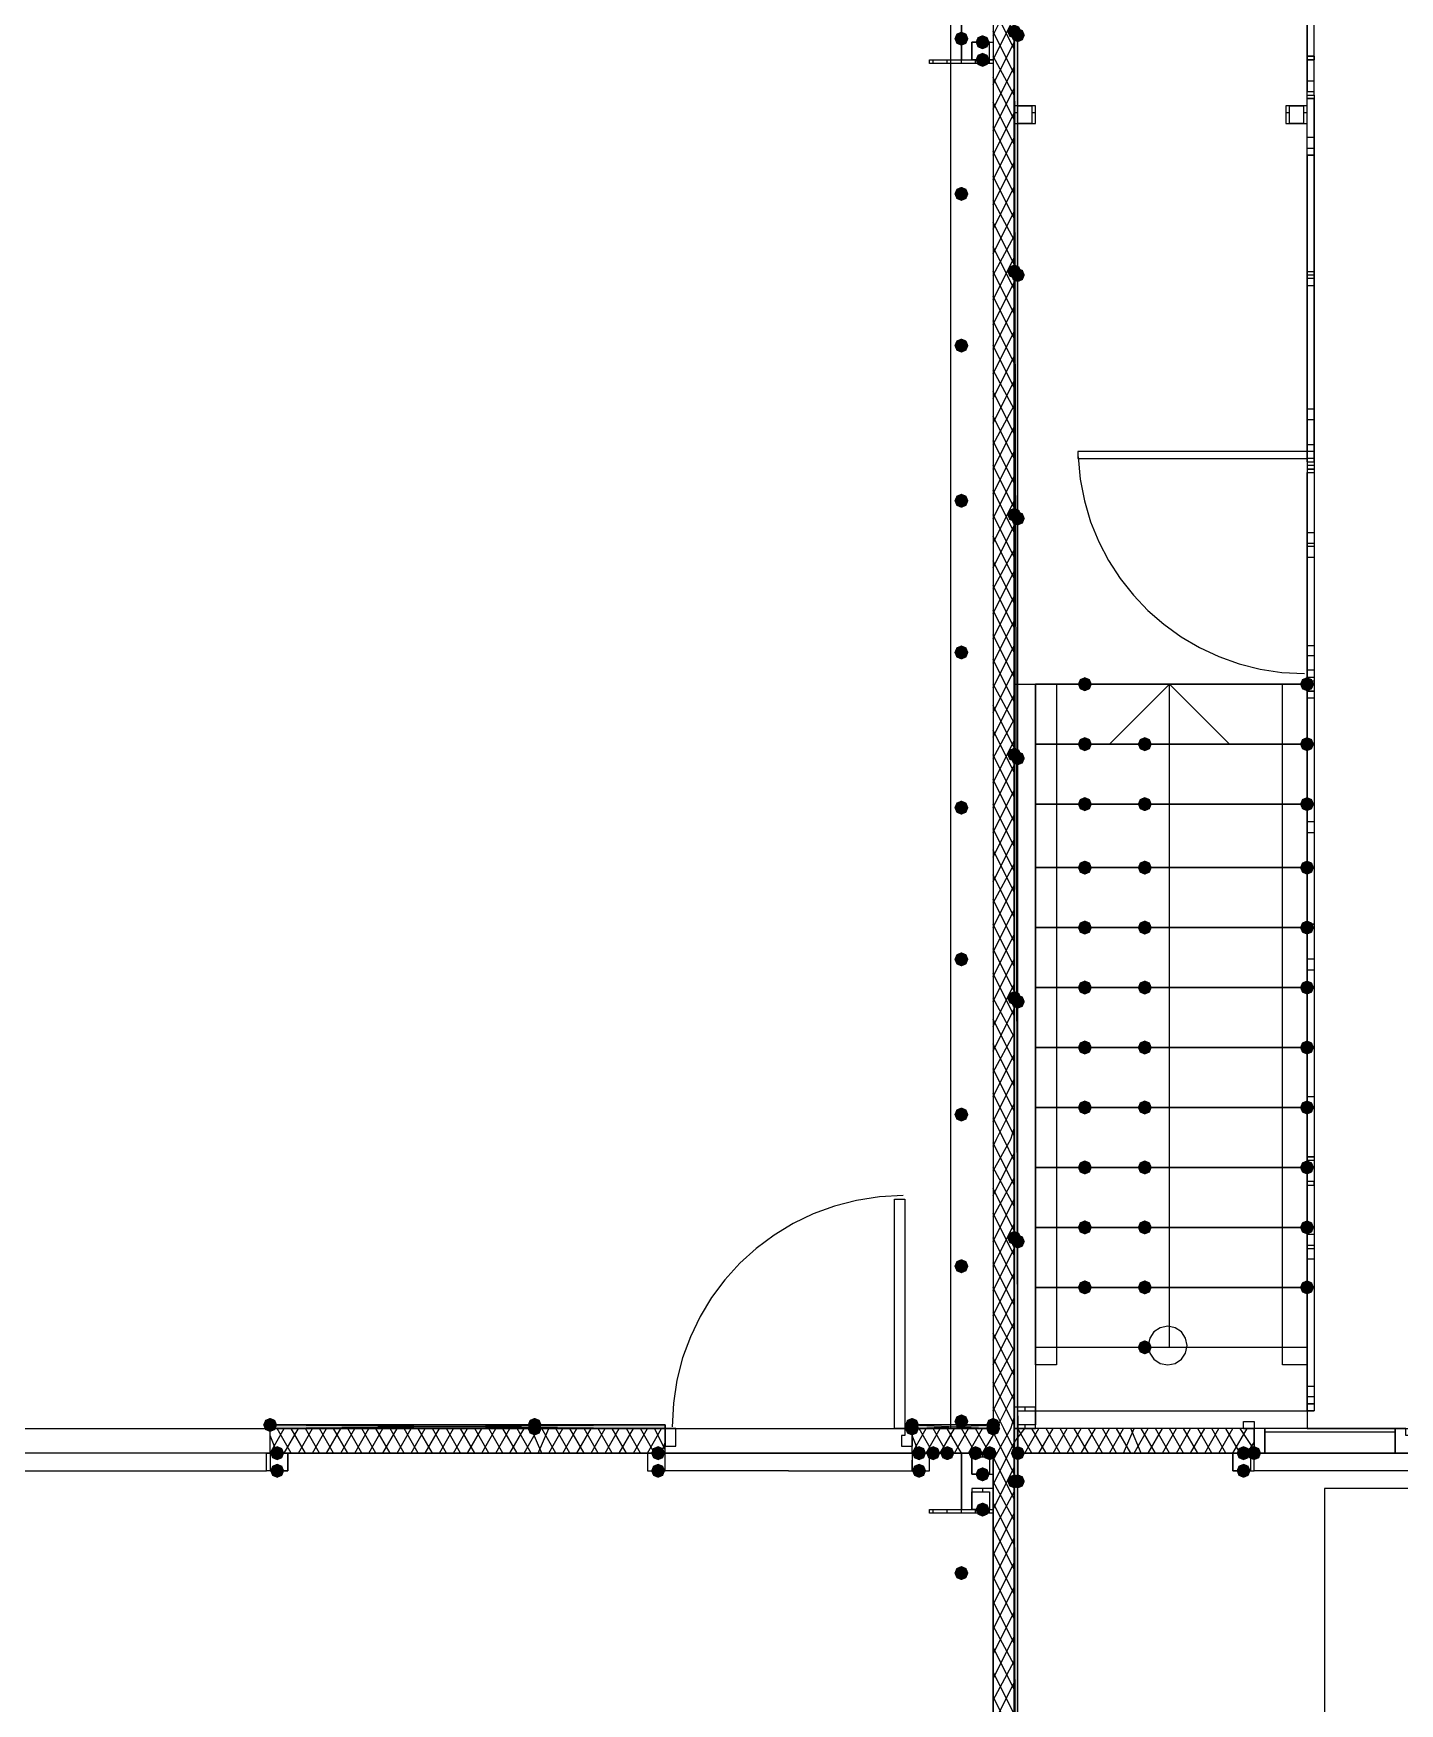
# Model space of a CAD drawing. Header units: millimetres. Extents: x 0 to 420, y 0 to 297.
# Drawn here: x 227.03 to 243.43, y 184.4 to 204.45 of the extents above; entities that cross this region are included whole.
import ezdxf

# ---------------------------------------------------------------- set-up
doc = ezdxf.new("R2010")
doc.units = ezdxf.units.MM
doc.layers.get('0').update_dxf_attribs({"linetype": 'CONTINUOUS'})

msp = doc.modelspace()

# ---------------------------------------------------------------- hatches: boundary and pattern name
at = {"true_color": 0x000007}
for points in [[(238.252, 204.385333), (238.227129, 204.325537), (238.167333, 204.300667), (238.107537, 204.325537), (238.082667, 204.385333), (238.107537, 204.445129), (238.167333, 204.47), (238.227129, 204.445129)], [(238.506, 204.343), (238.481129, 204.283204), (238.421333, 204.258333), (238.361538, 204.283204), (238.336667, 204.343), (238.361537, 204.402796), (238.421333, 204.427667), (238.481129, 204.402796)], [(238.506, 204.131333), (238.481129, 204.071537), (238.421333, 204.046667), (238.361538, 204.071537), (238.336667, 204.131333), (238.361537, 204.191129), (238.421333, 204.216), (238.481129, 204.191129)], [(238.252, 202.522667), (238.227129, 202.462871), (238.167333, 202.438), (238.107537, 202.462871), (238.082667, 202.522667), (238.107537, 202.582462), (238.167333, 202.607333), (238.227129, 202.582463)], [(238.252, 200.702333), (238.227129, 200.642537), (238.167333, 200.617667), (238.107537, 200.642537), (238.082667, 200.702333), (238.107537, 200.762129), (238.167333, 200.787), (238.227129, 200.762129)], [(238.252, 198.839667), (238.227129, 198.779871), (238.167333, 198.755), (238.107537, 198.779871), (238.082667, 198.839667), (238.107537, 198.899462), (238.167333, 198.924333), (238.227129, 198.899463)], [(238.252, 197.019333), (238.227129, 196.959537), (238.167333, 196.934667), (238.107537, 196.959537), (238.082667, 197.019333), (238.107537, 197.079129), (238.167333, 197.104), (238.227129, 197.079129)], [(238.252, 195.156667), (238.227129, 195.096871), (238.167333, 195.072), (238.107537, 195.096871), (238.082667, 195.156667), (238.107537, 195.216462), (238.167333, 195.241333), (238.227129, 195.216463)], [(238.252, 193.336333), (238.227129, 193.276537), (238.167333, 193.251667), (238.107537, 193.276537), (238.082667, 193.336333), (238.107537, 193.396129), (238.167333, 193.421), (238.227129, 193.396129)], [(238.252, 191.473667), (238.227129, 191.413871), (238.167333, 191.389), (238.107537, 191.413871), (238.082667, 191.473667), (238.107537, 191.533462), (238.167333, 191.558333), (238.227129, 191.533463)], [(238.252, 189.653333), (238.227129, 189.593537), (238.167333, 189.568667), (238.107537, 189.593537), (238.082667, 189.653333), (238.107537, 189.713129), (238.167333, 189.738), (238.227129, 189.713129)], [(238.252, 187.790667), (238.227129, 187.730871), (238.167333, 187.706), (238.107537, 187.730871), (238.082667, 187.790667), (238.107537, 187.850462), (238.167333, 187.875333), (238.227129, 187.850463)], [(230.039333, 187.409667), (230.014463, 187.349871), (229.954667, 187.325), (229.894871, 187.349871), (229.87, 187.409667), (229.894871, 187.469462), (229.954667, 187.494333), (230.014462, 187.469463)], [(234.611333, 187.409667), (234.586463, 187.349871), (234.526667, 187.325), (234.466871, 187.349871), (234.442, 187.409667), (234.466871, 187.469462), (234.526667, 187.494333), (234.586462, 187.469463)], [(237.744, 187.409667), (237.719129, 187.349871), (237.659333, 187.325), (237.599538, 187.349871), (237.574667, 187.409667), (237.599537, 187.469462), (237.659333, 187.494333), (237.719129, 187.469463)], [(237.913333, 187.409667), (237.888463, 187.349871), (237.828667, 187.325), (237.768871, 187.349871), (237.744, 187.409667), (237.768871, 187.469462), (237.828667, 187.494333), (237.888462, 187.469463)], [(238.082667, 187.409667), (238.057796, 187.349871), (237.998, 187.325), (237.938204, 187.349871), (237.913333, 187.409667), (237.938204, 187.469462), (237.998, 187.494333), (238.057796, 187.469463)], [(238.421333, 187.409667), (238.396463, 187.349871), (238.336667, 187.325), (238.276871, 187.349871), (238.252, 187.409667), (238.276871, 187.469462), (238.336667, 187.494333), (238.396462, 187.469463)], [(238.590667, 187.409667), (238.565796, 187.349871), (238.506, 187.325), (238.446204, 187.349871), (238.421333, 187.409667), (238.446204, 187.469462), (238.506, 187.494333), (238.565796, 187.469463)], [(241.638667, 187.409667), (241.613796, 187.349871), (241.554, 187.325), (241.494204, 187.349871), (241.469333, 187.409667), (241.494204, 187.469462), (241.554, 187.494333), (241.613796, 187.469463)], [(230.039333, 187.198), (230.014463, 187.138204), (229.954667, 187.113333), (229.894871, 187.138204), (229.87, 187.198), (229.894871, 187.257796), (229.954667, 187.282667), (230.014462, 187.257796)], [(234.611333, 187.198), (234.586463, 187.138204), (234.526667, 187.113333), (234.466871, 187.138204), (234.442, 187.198), (234.466871, 187.257796), (234.526667, 187.282667), (234.586462, 187.257796)], [(237.744, 187.198), (237.719129, 187.138204), (237.659333, 187.113333), (237.599538, 187.138204), (237.574667, 187.198), (237.599537, 187.257796), (237.659333, 187.282667), (237.719129, 187.257796)], [(238.506, 187.155667), (238.481129, 187.095871), (238.421333, 187.071), (238.361538, 187.095871), (238.336667, 187.155667), (238.361537, 187.215462), (238.421333, 187.240333), (238.481129, 187.215463)], [(241.638667, 187.198), (241.613796, 187.138204), (241.554, 187.113333), (241.494204, 187.138204), (241.469333, 187.198), (241.494204, 187.257796), (241.554, 187.282667), (241.613796, 187.257796)], [(238.506, 186.732333), (238.481129, 186.672537), (238.421333, 186.647667), (238.361538, 186.672537), (238.336667, 186.732333), (238.361537, 186.792129), (238.421333, 186.817), (238.481129, 186.792129)], [(238.252, 185.970333), (238.227129, 185.910537), (238.167333, 185.885667), (238.107537, 185.910537), (238.082667, 185.970333), (238.107537, 186.030129), (238.167333, 186.055), (238.227129, 186.030129)]]:
    msp.add_hatch(color=0, dxfattribs=at).paths.add_polyline_path(points, flags=0)
at = {"true_color": 0x0000fe}
for points in [[(238.887, 204.47), (238.862129, 204.410204), (238.802333, 204.385333), (238.742538, 204.410204), (238.717667, 204.47), (238.742537, 204.529796), (238.802333, 204.554667), (238.862129, 204.529796)], [(238.929333, 204.427667), (238.904463, 204.367871), (238.844667, 204.343), (238.784871, 204.367871), (238.76, 204.427667), (238.784871, 204.487462), (238.844667, 204.512333), (238.904462, 204.487463)], [(238.887, 201.591333), (238.862129, 201.531537), (238.802333, 201.506667), (238.742538, 201.531537), (238.717667, 201.591333), (238.742537, 201.651129), (238.802333, 201.676), (238.862129, 201.651129)], [(238.929333, 201.549), (238.904463, 201.489204), (238.844667, 201.464333), (238.784871, 201.489204), (238.76, 201.549), (238.784871, 201.608796), (238.844667, 201.633667), (238.904462, 201.608796)], [(238.887, 198.670333), (238.862129, 198.610537), (238.802333, 198.585667), (238.742538, 198.610537), (238.717667, 198.670333), (238.742537, 198.730129), (238.802333, 198.755), (238.862129, 198.730129)], [(238.929333, 198.628), (238.904463, 198.568204), (238.844667, 198.543333), (238.784871, 198.568204), (238.76, 198.628), (238.784871, 198.687796), (238.844667, 198.712667), (238.904462, 198.687796)], [(239.733667, 196.638333), (239.708796, 196.578537), (239.649, 196.553667), (239.589204, 196.578537), (239.564333, 196.638333), (239.589204, 196.698129), (239.649, 196.723), (239.708796, 196.698129)], [(242.400667, 196.638333), (242.375796, 196.578537), (242.316, 196.553667), (242.256204, 196.578537), (242.231333, 196.638333), (242.256204, 196.698129), (242.316, 196.723), (242.375796, 196.698129)], [(242.400667, 196.638333), (242.375796, 196.578537), (242.316, 196.553667), (242.256204, 196.578537), (242.231333, 196.638333), (242.256204, 196.698129), (242.316, 196.723), (242.375796, 196.698129)], [(238.887, 195.791667), (238.862129, 195.731871), (238.802333, 195.707), (238.742538, 195.731871), (238.717667, 195.791667), (238.742537, 195.851462), (238.802333, 195.876333), (238.862129, 195.851463)], [(239.733667, 195.918667), (239.708796, 195.858871), (239.649, 195.834), (239.589204, 195.858871), (239.564333, 195.918667), (239.589204, 195.978462), (239.649, 196.003333), (239.708796, 195.978463)], [(240.453333, 195.918667), (240.428463, 195.858871), (240.368667, 195.834), (240.308871, 195.858871), (240.284, 195.918667), (240.308871, 195.978462), (240.368667, 196.003333), (240.428462, 195.978463)], [(242.400667, 195.918667), (242.375796, 195.858871), (242.316, 195.834), (242.256204, 195.858871), (242.231333, 195.918667), (242.256204, 195.978462), (242.316, 196.003333), (242.375796, 195.978463)], [(242.400667, 195.918667), (242.375796, 195.858871), (242.316, 195.834), (242.256204, 195.858871), (242.231333, 195.918667), (242.256204, 195.978462), (242.316, 196.003333), (242.375796, 195.978463)], [(238.929333, 195.749333), (238.904463, 195.689537), (238.844667, 195.664667), (238.784871, 195.689537), (238.76, 195.749333), (238.784871, 195.809129), (238.844667, 195.834), (238.904462, 195.809129)], [(239.733667, 195.199), (239.708796, 195.139204), (239.649, 195.114333), (239.589204, 195.139204), (239.564333, 195.199), (239.589204, 195.258796), (239.649, 195.283667), (239.708796, 195.258796)], [(240.453333, 195.199), (240.428463, 195.139204), (240.368667, 195.114333), (240.308871, 195.139204), (240.284, 195.199), (240.308871, 195.258796), (240.368667, 195.283667), (240.428462, 195.258796)], [(242.400667, 195.199), (242.375796, 195.139204), (242.316, 195.114333), (242.256204, 195.139204), (242.231333, 195.199), (242.256204, 195.258796), (242.316, 195.283667), (242.375796, 195.258796)], [(242.400667, 195.199), (242.375796, 195.139204), (242.316, 195.114333), (242.256204, 195.139204), (242.231333, 195.199), (242.256204, 195.258796), (242.316, 195.283667), (242.375796, 195.258796)], [(239.733667, 194.437), (239.708796, 194.377204), (239.649, 194.352333), (239.589204, 194.377204), (239.564333, 194.437), (239.589204, 194.496796), (239.649, 194.521667), (239.708796, 194.496796)], [(240.453333, 194.437), (240.428463, 194.377204), (240.368667, 194.352333), (240.308871, 194.377204), (240.284, 194.437), (240.308871, 194.496796), (240.368667, 194.521667), (240.428462, 194.496796)], [(242.400667, 194.437), (242.375796, 194.377204), (242.316, 194.352333), (242.256204, 194.377204), (242.231333, 194.437), (242.256204, 194.496796), (242.316, 194.521667), (242.375796, 194.496796)], [(242.400667, 194.437), (242.375796, 194.377204), (242.316, 194.352333), (242.256204, 194.377204), (242.231333, 194.437), (242.256204, 194.496796), (242.316, 194.521667), (242.375796, 194.496796)], [(239.733667, 193.717333), (239.708796, 193.657537), (239.649, 193.632667), (239.589204, 193.657537), (239.564333, 193.717333), (239.589204, 193.777129), (239.649, 193.802), (239.708796, 193.777129)], [(240.453333, 193.717333), (240.428463, 193.657537), (240.368667, 193.632667), (240.308871, 193.657537), (240.284, 193.717333), (240.308871, 193.777129), (240.368667, 193.802), (240.428462, 193.777129)], [(242.400667, 193.717333), (242.375796, 193.657537), (242.316, 193.632667), (242.256204, 193.657537), (242.231333, 193.717333), (242.256204, 193.777129), (242.316, 193.802), (242.375796, 193.777129)], [(242.400667, 193.717333), (242.375796, 193.657537), (242.316, 193.632667), (242.256204, 193.657537), (242.231333, 193.717333), (242.256204, 193.777129), (242.316, 193.802), (242.375796, 193.777129)], [(239.733667, 192.997667), (239.708796, 192.937871), (239.649, 192.913), (239.589204, 192.937871), (239.564333, 192.997667), (239.589204, 193.057462), (239.649, 193.082333), (239.708796, 193.057463)], [(240.453333, 192.997667), (240.428463, 192.937871), (240.368667, 192.913), (240.308871, 192.937871), (240.284, 192.997667), (240.308871, 193.057462), (240.368667, 193.082333), (240.428462, 193.057463)], [(242.400667, 192.997667), (242.375796, 192.937871), (242.316, 192.913), (242.256204, 192.937871), (242.231333, 192.997667), (242.256204, 193.057462), (242.316, 193.082333), (242.375796, 193.057463)], [(242.400667, 192.997667), (242.375796, 192.937871), (242.316, 192.913), (242.256204, 192.937871), (242.231333, 192.997667), (242.256204, 193.057462), (242.316, 193.082333), (242.375796, 193.057463)], [(238.887, 192.870667), (238.862129, 192.810871), (238.802333, 192.786), (238.742538, 192.810871), (238.717667, 192.870667), (238.742537, 192.930462), (238.802333, 192.955333), (238.862129, 192.930463)], [(238.929333, 192.828333), (238.904463, 192.768537), (238.844667, 192.743667), (238.784871, 192.768537), (238.76, 192.828333), (238.784871, 192.888129), (238.844667, 192.913), (238.904462, 192.888129)], [(239.733667, 192.278), (239.708796, 192.218204), (239.649, 192.193333), (239.589204, 192.218204), (239.564333, 192.278), (239.589204, 192.337796), (239.649, 192.362667), (239.708796, 192.337796)], [(240.453333, 192.278), (240.428463, 192.218204), (240.368667, 192.193333), (240.308871, 192.218204), (240.284, 192.278), (240.308871, 192.337796), (240.368667, 192.362667), (240.428462, 192.337796)], [(242.400667, 192.278), (242.375796, 192.218204), (242.316, 192.193333), (242.256204, 192.218204), (242.231333, 192.278), (242.256204, 192.337796), (242.316, 192.362667), (242.375796, 192.337796)], [(242.400667, 192.278), (242.375796, 192.218204), (242.316, 192.193333), (242.256204, 192.218204), (242.231333, 192.278), (242.256204, 192.337796), (242.316, 192.362667), (242.375796, 192.337796)], [(239.733667, 191.558333), (239.708796, 191.498537), (239.649, 191.473667), (239.589204, 191.498537), (239.564333, 191.558333), (239.589204, 191.618129), (239.649, 191.643), (239.708796, 191.618129)], [(240.453333, 191.558333), (240.428463, 191.498537), (240.368667, 191.473667), (240.308871, 191.498537), (240.284, 191.558333), (240.308871, 191.618129), (240.368667, 191.643), (240.428462, 191.618129)], [(242.400667, 191.558333), (242.375796, 191.498537), (242.316, 191.473667), (242.256204, 191.498537), (242.231333, 191.558333), (242.256204, 191.618129), (242.316, 191.643), (242.375796, 191.618129)], [(242.400667, 191.558333), (242.375796, 191.498537), (242.316, 191.473667), (242.256204, 191.498537), (242.231333, 191.558333), (242.256204, 191.618129), (242.316, 191.643), (242.375796, 191.618129)], [(239.733667, 190.838667), (239.708796, 190.778871), (239.649, 190.754), (239.589204, 190.778871), (239.564333, 190.838667), (239.589204, 190.898462), (239.649, 190.923333), (239.708796, 190.898463)], [(240.453333, 190.838667), (240.428463, 190.778871), (240.368667, 190.754), (240.308871, 190.778871), (240.284, 190.838667), (240.308871, 190.898462), (240.368667, 190.923333), (240.428462, 190.898463)], [(242.400667, 190.838667), (242.375796, 190.778871), (242.316, 190.754), (242.256204, 190.778871), (242.231333, 190.838667), (242.256204, 190.898462), (242.316, 190.923333), (242.375796, 190.898463)], [(242.400667, 190.838667), (242.375796, 190.778871), (242.316, 190.754), (242.256204, 190.778871), (242.231333, 190.838667), (242.256204, 190.898462), (242.316, 190.923333), (242.375796, 190.898463)], [(238.887, 189.992), (238.862129, 189.932204), (238.802333, 189.907333), (238.742538, 189.932204), (238.717667, 189.992), (238.742537, 190.051796), (238.802333, 190.076667), (238.862129, 190.051796)], [(238.929333, 189.949667), (238.904463, 189.889871), (238.844667, 189.865), (238.784871, 189.889871), (238.76, 189.949667), (238.784871, 190.009462), (238.844667, 190.034333), (238.904462, 190.009463)], [(239.733667, 190.119), (239.708796, 190.059204), (239.649, 190.034333), (239.589204, 190.059204), (239.564333, 190.119), (239.589204, 190.178796), (239.649, 190.203667), (239.708796, 190.178796)], [(240.453333, 190.119), (240.428463, 190.059204), (240.368667, 190.034333), (240.308871, 190.059204), (240.284, 190.119), (240.308871, 190.178796), (240.368667, 190.203667), (240.428462, 190.178796)], [(242.400667, 190.119), (242.375796, 190.059204), (242.316, 190.034333), (242.256204, 190.059204), (242.231333, 190.119), (242.256204, 190.178796), (242.316, 190.203667), (242.375796, 190.178796)], [(242.400667, 190.119), (242.375796, 190.059204), (242.316, 190.034333), (242.256204, 190.059204), (242.231333, 190.119), (242.256204, 190.178796), (242.316, 190.203667), (242.375796, 190.178796)], [(239.733667, 189.399333), (239.708796, 189.339537), (239.649, 189.314667), (239.589204, 189.339537), (239.564333, 189.399333), (239.589204, 189.459129), (239.649, 189.484), (239.708796, 189.459129)], [(240.453333, 189.399333), (240.428463, 189.339537), (240.368667, 189.314667), (240.308871, 189.339537), (240.284, 189.399333), (240.308871, 189.459129), (240.368667, 189.484), (240.428462, 189.459129)], [(242.400667, 189.399333), (242.375796, 189.339537), (242.316, 189.314667), (242.256204, 189.339537), (242.231333, 189.399333), (242.256204, 189.459129), (242.316, 189.484), (242.375796, 189.459129)], [(242.400667, 189.399333), (242.375796, 189.339537), (242.316, 189.314667), (242.256204, 189.339537), (242.231333, 189.399333), (242.256204, 189.459129), (242.316, 189.484), (242.375796, 189.459129)], [(240.453333, 188.679667), (240.428463, 188.619871), (240.368667, 188.595), (240.308871, 188.619871), (240.284, 188.679667), (240.308871, 188.739462), (240.368667, 188.764333), (240.428462, 188.739463)], [(229.954667, 187.748333), (229.929796, 187.688537), (229.87, 187.663667), (229.810204, 187.688537), (229.785333, 187.748333), (229.810204, 187.808129), (229.87, 187.833), (229.929796, 187.808129)], [(233.129667, 187.748333), (233.104796, 187.688537), (233.045, 187.663667), (232.985204, 187.688537), (232.960333, 187.748333), (232.985204, 187.808129), (233.045, 187.833), (233.104796, 187.808129)], [(237.659333, 187.748333), (237.634463, 187.688537), (237.574667, 187.663667), (237.514871, 187.688537), (237.49, 187.748333), (237.514871, 187.808129), (237.574667, 187.833), (237.634462, 187.808129)], [(238.633, 187.748333), (238.608129, 187.688537), (238.548333, 187.663667), (238.488537, 187.688537), (238.463667, 187.748333), (238.488537, 187.808129), (238.548333, 187.833), (238.608129, 187.808129)], [(233.129667, 187.706), (233.104796, 187.646204), (233.045, 187.621333), (232.985204, 187.646204), (232.960333, 187.706), (232.985204, 187.765796), (233.045, 187.790667), (233.104796, 187.765796)], [(237.659333, 187.706), (237.634463, 187.646204), (237.574667, 187.621333), (237.514871, 187.646204), (237.49, 187.706), (237.514871, 187.765796), (237.574667, 187.790667), (237.634462, 187.765796)], [(238.633, 187.706), (238.608129, 187.646204), (238.548333, 187.621333), (238.488537, 187.646204), (238.463667, 187.706), (238.488537, 187.765796), (238.548333, 187.790667), (238.608129, 187.765796)], [(238.633, 187.706), (238.608129, 187.646204), (238.548333, 187.621333), (238.488537, 187.646204), (238.463667, 187.706), (238.488537, 187.765796), (238.548333, 187.790667), (238.608129, 187.765796)], [(238.929333, 187.409667), (238.904463, 187.349871), (238.844667, 187.325), (238.784871, 187.349871), (238.76, 187.409667), (238.784871, 187.469462), (238.844667, 187.494333), (238.904462, 187.469463)], [(238.929333, 187.409667), (238.904463, 187.349871), (238.844667, 187.325), (238.784871, 187.349871), (238.76, 187.409667), (238.784871, 187.469462), (238.844667, 187.494333), (238.904462, 187.469463)], [(241.765667, 187.409667), (241.740796, 187.349871), (241.681, 187.325), (241.621204, 187.349871), (241.596333, 187.409667), (241.621204, 187.469462), (241.681, 187.494333), (241.740796, 187.469463)], [(238.887, 187.071), (238.862129, 187.011204), (238.802333, 186.986333), (238.742538, 187.011204), (238.717667, 187.071), (238.742537, 187.130796), (238.802333, 187.155667), (238.862129, 187.130796)], [(238.929333, 187.071), (238.904463, 187.011204), (238.844667, 186.986333), (238.784871, 187.011204), (238.76, 187.071), (238.784871, 187.130796), (238.844667, 187.155667), (238.904462, 187.130796)]]:
    msp.add_hatch(color=0, dxfattribs=at).paths.add_polyline_path(points, flags=0)
at = {"true_color": 0x000007}
h = msp.add_hatch(color=0, dxfattribs=at)
h.paths.add_polyline_path([(238.844667, 204.427667), (238.802333, 204.427667), (238.844667, 187.071)], flags=0)
h.paths.add_polyline_path([(238.802333, 204.427667), (238.844667, 187.071), (238.802333, 187.071)], flags=0)
h = msp.add_hatch(color=0, dxfattribs=at)
h.paths.add_polyline_path([(234.611333, 187.748333), (229.87, 187.748333), (234.611333, 187.706)], flags=0)
h.paths.add_polyline_path([(229.87, 187.748333), (234.611333, 187.706), (229.87, 187.706)], flags=0)
h = msp.add_hatch(color=0, dxfattribs=at)
h.paths.add_polyline_path([(238.548333, 187.748333), (237.574667, 187.748333), (238.548333, 187.706)], flags=0)
h.paths.add_polyline_path([(237.574667, 187.748333), (238.548333, 187.706), (237.574667, 187.706)], flags=0)
h = msp.add_hatch(color=0, dxfattribs=at)
h.paths.add_polyline_path([(238.844667, 187.409667), (241.681, 187.409667)], flags=0)
h.paths.add_polyline_path([(241.681, 187.409667), (238.844667, 187.409667)], flags=0)
h = msp.add_hatch(color=0, dxfattribs=at)
h.paths.add_polyline_path([(238.844667, 187.071), (238.802333, 187.071), (238.844667, 169.672)], flags=0)
h.paths.add_polyline_path([(238.802333, 187.071), (238.844667, 169.672), (238.802333, 169.672)], flags=0)

# ---------------------------------------------------------------- linework, layer by layer
at = {"color": 0, "true_color": 0x000007}
for points in [[(220.937667, 222.207667), (220.937667, 187.706), (238.040333, 187.706), (238.040333, 222.207667)], [(238.548333, 204.089), (237.786333, 204.089), (237.786333, 204.131333), (238.167333, 204.131333), (238.167333, 204.766333), (237.786333, 204.766333), (237.786333, 204.808667), (238.548333, 204.808667), (238.548333, 204.766333), (238.167333, 204.766333), (238.167333, 204.131333), (238.548333, 204.131333)], [(238.548333, 204.131333), (238.294333, 204.131333), (238.294333, 204.343), (238.548333, 204.343)], [(238.506, 204.131333), (238.506, 204.343), (238.294333, 204.343), (238.294333, 204.131333)], [(238.844667, 204.427667), (238.802333, 204.427667), (238.844667, 187.071)], [(238.802333, 204.427667), (238.844667, 187.071), (238.802333, 187.071)], [(238.802333, 204.427667), (238.802333, 187.071), (238.844667, 187.071), (238.844667, 204.427667)], [(238.802333, 204.427667), (238.802333, 187.071), (238.844667, 187.071), (238.844667, 204.427667)], [(242.400667, 204.173667), (242.316, 204.173667)], [(239.056333, 203.369333), (239.056333, 203.581), (238.802333, 203.581), (238.802333, 203.369333)], [(239.014, 203.369333), (238.844667, 203.369333), (238.844667, 203.581), (239.014, 203.581)], [(242.316, 203.369333), (242.316, 203.581), (242.062, 203.581), (242.062, 203.369333)], [(242.273667, 203.369333), (242.104333, 203.369333), (242.104333, 203.581), (242.273667, 203.581)], [(242.316, 202.988333), (242.400667, 202.988333)], [(242.400667, 201.591333), (242.400667, 201.506667), (242.316, 201.506667), (242.316, 201.591333)], [(242.316, 199.432333), (242.316, 199.517), (242.400667, 199.517), (242.400667, 199.432333)], [(239.564333, 199.432333), (239.564333, 199.347667), (242.316, 199.347667), (242.316, 199.432333)], [(242.316, 196.638333), (242.316, 196.723), (242.400667, 196.723), (242.400667, 196.638333)], [(239.056333, 188.468), (239.056333, 188.679667), (239.056333, 196.638333), (239.310333, 196.638333), (239.310333, 188.679667), (239.310333, 188.468)], [(242.316, 195.918667), (239.056333, 195.918667), (239.056333, 196.638333), (242.316, 196.638333)], [(242.316, 196.638333), (239.056333, 196.638333), (239.056333, 187.917667), (242.316, 187.917667)], [(242.019667, 188.468), (242.019667, 188.679667), (242.019667, 196.638333), (242.316, 196.638333), (242.316, 188.679667), (242.316, 188.468)], [(242.400667, 196.553667), (242.316, 196.553667)], [(242.316, 195.199), (239.056333, 195.199), (239.056333, 195.918667), (242.316, 195.918667)], [(242.316, 194.437), (239.056333, 194.437), (239.056333, 195.199), (242.316, 195.199)], [(242.316, 193.717333), (239.056333, 193.717333), (239.056333, 194.437), (242.316, 194.437)], [(242.316, 192.997667), (239.056333, 192.997667), (239.056333, 193.717333), (242.316, 193.717333)], [(242.400667, 193.759667), (242.316, 193.759667)], [(242.316, 192.278), (239.056333, 192.278), (239.056333, 192.997667), (242.316, 192.997667)], [(242.316, 191.558333), (239.056333, 191.558333), (239.056333, 192.278), (242.316, 192.278)], [(242.316, 190.838667), (239.056333, 190.838667), (239.056333, 191.558333), (242.316, 191.558333)], [(242.316, 190.119), (239.056333, 190.119), (239.056333, 190.838667), (242.316, 190.838667)], [(242.400667, 190.965667), (242.316, 190.965667)], [(237.49, 190.457667), (237.49, 187.706), (237.363, 187.706), (237.363, 190.457667)], [(242.316, 189.399333), (239.056333, 189.399333), (239.056333, 190.119), (242.316, 190.119)], [(242.316, 188.679667), (239.056333, 188.679667), (239.056333, 189.399333), (242.316, 189.399333)], [(239.056333, 187.96), (238.802333, 187.96), (238.802333, 187.706), (239.056333, 187.706)], [(239.056333, 187.917667), (239.056333, 187.748333), (238.844667, 187.748333), (238.844667, 187.917667)], [(234.611333, 187.748333), (229.87, 187.748333), (234.611333, 187.706)], [(229.87, 187.748333), (234.611333, 187.706), (229.87, 187.706)], [(234.611333, 187.748333), (234.611333, 187.706), (229.87, 187.706), (229.87, 187.748333), (234.611333, 187.748333), (229.87, 187.748333), (229.87, 187.706), (234.611333, 187.706)], [(234.738333, 187.494333), (234.738333, 187.621333), (234.738333, 187.706), (234.611333, 187.706), (234.611333, 187.494333)], [(234.611333, 187.706), (234.611333, 187.494333)], [(237.574667, 187.494333), (237.574667, 187.706), (237.49, 187.706), (237.49, 187.621333), (237.447667, 187.621333), (237.447667, 187.494333)], [(238.548333, 187.748333), (237.574667, 187.748333), (238.548333, 187.706)], [(237.574667, 187.748333), (238.548333, 187.706), (237.574667, 187.706)], [(237.574667, 187.706), (238.548333, 187.706), (238.548333, 187.748333), (237.574667, 187.748333)], [(237.574667, 187.706), (238.548333, 187.706), (238.548333, 187.748333), (237.574667, 187.748333)], [(237.574667, 187.706), (237.574667, 187.494333)], [(241.681, 187.706), (241.554, 187.706), (241.554, 187.790667), (241.681, 187.790667)], [(241.554, 187.706), (241.681, 187.706)], [(241.681, 187.409667), (241.808, 187.409667), (241.808, 187.706), (241.681, 187.706)], [(241.681, 187.409667), (241.681, 187.706)], [(243.374333, 187.706), (241.808, 187.706), (241.808, 187.409667), (243.374333, 187.409667)], [(243.543667, 187.409667), (243.543667, 187.621333), (243.501333, 187.621333), (243.501333, 187.706), (243.374333, 187.706), (243.374333, 187.409667)], [(220.937667, 176.276), (238.548333, 176.276), (238.548333, 187.409667), (220.937667, 187.409667)], [(229.827667, 187.409667), (230.081667, 187.409667), (230.081667, 187.198), (229.827667, 187.198)], [(229.87, 187.409667), (229.87, 187.198), (230.081667, 187.198), (230.081667, 187.409667)], [(234.399667, 187.198), (234.611333, 187.198), (234.611333, 187.409667), (234.399667, 187.409667), (234.399667, 187.198), (234.611333, 187.198), (234.611333, 187.409667), (234.399667, 187.409667)], [(238.548333, 186.69), (237.786333, 186.69), (237.786333, 186.732333), (238.167333, 186.732333), (238.167333, 187.409667), (237.786333, 187.409667), (238.548333, 187.409667), (238.167333, 187.409667), (238.167333, 186.732333), (238.548333, 186.732333)], [(238.548333, 187.409667), (238.294333, 187.409667), (238.294333, 187.155667), (238.548333, 187.155667)], [(238.506, 187.367333), (238.506, 187.155667), (238.294333, 187.155667), (238.294333, 187.367333)], [(238.844667, 187.409667), (241.681, 187.409667)], [(241.681, 187.409667), (238.844667, 187.409667)], [(241.681, 187.409667), (238.844667, 187.409667), (241.681, 187.409667), (238.844667, 187.409667)], [(241.681, 187.409667), (241.427, 187.409667), (241.427, 187.198), (241.681, 187.198)], [(241.638667, 187.409667), (241.638667, 187.198), (241.427, 187.198), (241.427, 187.409667)], [(238.844667, 187.071), (238.802333, 187.071), (238.844667, 169.672)], [(238.802333, 187.071), (238.844667, 169.672), (238.802333, 169.672)], [(238.802333, 187.071), (238.802333, 169.672), (238.844667, 169.672), (238.844667, 187.071)], [(238.802333, 187.071), (238.802333, 169.672), (238.844667, 169.672), (238.844667, 187.071)], [(238.548333, 186.986333), (238.294333, 186.986333), (238.294333, 186.732333), (238.548333, 186.732333)], [(238.506, 186.944), (238.506, 186.732333), (238.294333, 186.732333), (238.294333, 186.944)]]:
    msp.add_lwpolyline(points, close=True, dxfattribs=at)
for points in [[(238.548333, 222.207667), (238.548333, 191.177333)], [(238.802333, 191.177333), (238.802333, 222.207667)], [(242.316, 203.665667), (242.316, 203.708), (242.316, 211.455), (242.400667, 211.455)], [(242.316, 203.708), (242.400667, 203.708), (242.400667, 211.455)], [(242.316, 205.613), (242.316, 203.750333)], [(242.316, 203.750333), (242.400667, 203.750333), (242.400667, 205.613), (242.316, 205.613)], [(238.548333, 204.427667), (238.802333, 204.935667)], [(238.167333, 204.089), (238.167333, 204.808667)], [(238.802333, 204.258333), (238.548333, 204.766333)], [(238.548333, 204.131333), (238.802333, 204.639333)], [(238.802333, 203.962), (238.548333, 204.47)], [(238.548333, 203.835), (238.802333, 204.343)], [(238.802333, 187.071), (238.802333, 204.427667), (238.844667, 187.071), (238.844667, 204.427667)], [(237.828667, 204.089), (237.828667, 204.131333)], [(237.998, 204.089), (237.998, 204.131333)], [(238.336667, 204.089), (238.336667, 204.131333)], [(238.506, 204.089), (238.506, 204.131333)], [(238.802333, 203.708), (238.548333, 204.173667)], [(242.316, 204.131333), (242.400667, 204.131333), (242.316, 204.131333), (242.316, 204.173667), (242.400667, 204.173667), (242.400667, 204.131333)], [(242.400667, 204.131333), (242.316, 204.131333)], [(238.548333, 203.538667), (238.802333, 204.046667)], [(238.802333, 203.411667), (238.548333, 203.919667)], [(242.400667, 203.877333), (242.316, 203.877333)], [(238.548333, 203.284667), (238.802333, 203.792667)], [(242.316, 203.708), (242.400667, 203.708)], [(242.400667, 203.708), (242.400667, 203.665667), (242.316, 203.665667)], [(242.316, 202.988333), (242.316, 203.665667), (242.400667, 203.665667)], [(242.316, 199.305333), (242.316, 203.665667)], [(242.316, 199.305333), (242.400667, 199.305333), (242.400667, 203.665667)], [(242.400667, 203.665667), (242.400667, 202.988333)], [(238.802333, 203.115333), (238.548333, 203.623333)], [(238.548333, 202.988333), (238.802333, 203.496333)], [(238.844667, 203.496333), (238.802333, 203.496333)], [(239.056333, 203.496333), (239.014, 203.496333)], [(242.104333, 203.496333), (242.062, 203.496333)], [(242.316, 203.496333), (242.273667, 203.496333)], [(238.802333, 202.819), (238.548333, 203.327)], [(238.548333, 202.692), (238.802333, 203.2)], [(242.400667, 203.2), (242.316, 203.2)], [(242.316, 203.073), (242.400667, 203.073)], [(238.802333, 202.522667), (238.548333, 203.030667)], [(238.548333, 202.395667), (238.802333, 202.903667)], [(242.316, 202.988333), (242.316, 190.669333), (242.316, 190.627), (242.400667, 190.627), (242.400667, 190.669333), (242.316, 190.669333)], [(242.400667, 202.988333), (242.400667, 190.669333)], [(238.802333, 202.226333), (238.548333, 202.734333)], [(238.548333, 202.099333), (238.802333, 202.607333)], [(238.802333, 201.972333), (238.548333, 202.438)], [(238.548333, 201.803), (238.802333, 202.311)], [(238.802333, 201.676), (238.548333, 202.184)], [(238.548333, 201.549), (238.802333, 202.014667)], [(238.802333, 201.379667), (238.548333, 201.887667)], [(238.548333, 201.252667), (238.802333, 201.760667)], [(238.802333, 201.083333), (238.548333, 201.591333)], [(238.548333, 200.956333), (238.802333, 201.464333)], [(242.400667, 201.549), (242.316, 201.549)], [(238.802333, 200.787), (238.548333, 201.295)], [(242.316, 201.422), (242.400667, 201.422)], [(238.548333, 200.66), (238.802333, 201.168)], [(238.802333, 200.490667), (238.548333, 200.998667)], [(238.548333, 200.363667), (238.802333, 200.871667)], [(238.802333, 200.194333), (238.548333, 200.702333)], [(238.548333, 200.067333), (238.802333, 200.575333)], [(238.802333, 199.940333), (238.548333, 200.406)], [(238.548333, 199.771), (238.802333, 200.279)], [(238.802333, 199.644), (238.548333, 200.152)], [(238.548333, 199.517), (238.802333, 199.982667)], [(238.802333, 199.347667), (238.548333, 199.855667)], [(242.400667, 199.940333), (242.316, 199.940333)], [(238.548333, 199.220667), (238.802333, 199.728667)], [(242.316, 199.813333), (242.400667, 199.813333)], [(238.802333, 199.051333), (238.548333, 199.559333)], [(238.548333, 198.924333), (238.802333, 199.432333)], [(238.802333, 198.755), (238.548333, 199.263)], [(239.567358, 199.367345), (239.593175, 199.098819), (239.64412, 198.838737), (239.718924, 198.588318), (239.816315, 198.348775), (239.935025, 198.121326), (240.073782, 197.907186), (240.231319, 197.707572), (240.406363, 197.5237), (240.597646, 197.356786), (240.803897, 197.208045), (241.023847, 197.078694), (241.256225, 196.96995), (241.499762, 196.883027), (241.753187, 196.819143), (242.015231, 196.779512), (242.284624, 196.765352)], [(242.400667, 199.347667), (242.316, 199.347667), (242.316, 199.220667), (242.316, 198.458667)], [(242.316, 199.305333), (242.400667, 199.305333)], [(242.400667, 199.263), (242.316, 199.263)], [(242.400667, 199.263), (242.316, 199.263)], [(242.400667, 199.347667), (242.400667, 199.220667)], [(238.548333, 198.628), (238.802333, 199.136)], [(242.400667, 199.220667), (242.316, 199.220667)], [(242.316, 199.220667), (242.400667, 199.220667), (242.400667, 198.458667)], [(242.400667, 199.178333), (242.400667, 197.104), (242.400667, 196.977), (242.316, 196.977), (242.316, 197.104), (242.400667, 197.104)], [(242.316, 197.104), (242.316, 199.178333), (242.400667, 199.178333)], [(242.316, 199.178333), (242.400667, 199.178333)], [(238.802333, 198.458667), (238.548333, 198.966667)], [(238.548333, 198.331667), (238.802333, 198.839667)], [(238.802333, 198.162333), (238.548333, 198.670333)], [(238.548333, 198.035333), (238.802333, 198.543333)], [(242.316, 189.865), (242.316, 198.458667), (242.400667, 198.458667)], [(242.400667, 198.458667), (242.400667, 189.865), (242.400667, 189.738)], [(238.802333, 197.908333), (238.548333, 198.416333)], [(238.548333, 197.781333), (238.802333, 198.247)], [(242.316, 198.331667), (242.400667, 198.331667)], [(242.400667, 198.289333), (242.316, 198.289333)], [(238.802333, 197.612), (238.548333, 198.12)], [(242.316, 198.162333), (242.400667, 198.162333)], [(238.548333, 197.485), (238.802333, 197.993)], [(238.802333, 197.315667), (238.548333, 197.823667)], [(238.548333, 197.188667), (238.802333, 197.696667)], [(238.802333, 197.019333), (238.548333, 197.527333)], [(238.548333, 196.892333), (238.802333, 197.400333)], [(238.802333, 196.723), (238.548333, 197.231)], [(238.548333, 196.596), (238.802333, 197.104)], [(238.802333, 196.426667), (238.548333, 196.934667)], [(238.548333, 196.299667), (238.802333, 196.807667)], [(242.400667, 196.807667), (242.316, 196.807667)], [(242.316, 196.680667), (242.400667, 196.680667)], [(238.802333, 196.172667), (238.548333, 196.638333)], [(238.548333, 196.003333), (238.802333, 196.511333)], [(240.665, 196.638333), (239.945333, 195.918667)], [(240.665, 188.679667), (240.665, 189.399333), (240.665, 195.918667), (240.665, 196.638333), (241.384667, 195.918667)], [(242.316, 195.918667), (242.316, 196.638333)], [(242.316, 196.638333), (242.400667, 196.638333)], [(242.316, 196.638333), (242.400667, 196.638333)], [(242.400667, 196.553667), (242.316, 196.553667)], [(242.316, 196.553667), (242.400667, 196.553667)], [(242.400667, 196.469), (242.316, 196.469)], [(242.400667, 196.469), (242.316, 196.469)], [(242.400667, 196.469), (242.316, 196.469)], [(238.802333, 195.876333), (238.548333, 196.384333)], [(238.548333, 195.749333), (238.802333, 196.215)], [(238.802333, 195.58), (238.548333, 196.088)], [(238.548333, 195.453), (238.802333, 195.961)], [(242.316, 195.199), (242.316, 195.918667)], [(238.802333, 195.283667), (238.548333, 195.791667)], [(238.548333, 195.156667), (238.802333, 195.664667)], [(238.802333, 194.987333), (238.548333, 195.495333)], [(238.548333, 194.860333), (238.802333, 195.368333)], [(238.802333, 194.691), (238.548333, 195.199)], [(238.548333, 194.564), (238.802333, 195.072)], [(242.316, 194.437), (242.316, 195.199)], [(238.802333, 194.394667), (238.548333, 194.902667)], [(242.400667, 194.987333), (242.316, 194.987333)], [(242.316, 194.860333), (242.400667, 194.860333)], [(238.548333, 194.267667), (238.802333, 194.775667)], [(238.802333, 194.140667), (238.548333, 194.648667)], [(238.548333, 194.013667), (238.802333, 194.479333)], [(242.316, 193.717333), (242.316, 194.437)], [(238.802333, 193.844333), (238.548333, 194.352333)], [(238.548333, 193.717333), (238.802333, 194.225333)], [(238.802333, 193.548), (238.548333, 194.056)], [(238.548333, 193.421), (238.802333, 193.929)], [(238.802333, 193.251667), (238.548333, 193.759667)], [(242.316, 193.759667), (242.400667, 193.759667)], [(242.316, 193.759667), (242.400667, 193.759667)], [(242.316, 192.997667), (242.316, 193.717333)], [(242.400667, 193.717333), (242.316, 193.717333)], [(242.400667, 193.717333), (242.316, 193.717333)], [(242.400667, 193.717333), (242.316, 193.717333)], [(242.400667, 193.717333), (242.316, 193.717333)], [(238.548333, 193.124667), (238.802333, 193.632667)], [(238.802333, 192.955333), (238.548333, 193.463333)], [(238.548333, 192.828333), (238.802333, 193.336333)], [(242.400667, 193.336333), (242.316, 193.336333)], [(238.802333, 192.659), (238.548333, 193.167)], [(238.548333, 192.532), (238.802333, 193.04)], [(242.316, 193.209333), (242.400667, 193.209333)], [(238.802333, 192.405), (238.548333, 192.870667)], [(242.316, 192.278), (242.316, 192.997667)], [(238.548333, 192.235667), (238.802333, 192.743667)], [(238.802333, 192.108667), (238.548333, 192.616667)], [(238.548333, 191.981667), (238.802333, 192.447333)], [(238.802333, 191.812333), (238.548333, 192.320333)], [(242.316, 191.558333), (242.316, 192.278)], [(238.548333, 191.685333), (238.802333, 192.193333)], [(238.802333, 191.516), (238.548333, 192.024)], [(238.548333, 191.389), (238.802333, 191.897)], [(238.802333, 191.219667), (238.548333, 191.727667)], [(242.400667, 191.685333), (242.316, 191.685333)], [(238.675333, 191.177333), (238.548333, 191.431333)], [(238.590667, 191.177333), (238.802333, 191.600667)], [(242.316, 190.838667), (242.316, 191.558333)], [(242.316, 191.558333), (242.400667, 191.558333)], [(238.76, 191.177333), (238.802333, 191.304333)], [(238.548333, 191.092667), (238.590667, 191.177333)], [(238.548333, 190.796333), (238.76, 191.177333)], [(238.548333, 191.177333), (238.548333, 187.706)], [(238.802333, 190.627), (238.548333, 191.135)], [(238.802333, 190.923333), (238.675333, 191.177333)], [(238.802333, 187.706), (238.802333, 191.177333)], [(238.548333, 190.5), (238.802333, 191.008)], [(238.802333, 190.373), (238.548333, 190.838667)], [(242.400667, 190.923333), (242.316, 190.923333)], [(242.400667, 190.923333), (242.316, 190.923333)], [(242.316, 190.119), (242.316, 190.838667)], [(238.548333, 190.246), (238.802333, 190.711667)], [(242.316, 190.669333), (242.316, 187.917667), (242.400667, 187.917667)], [(242.400667, 190.669333), (242.400667, 187.917667)], [(237.468833, 190.5), (237.185327, 190.485684), (236.910011, 190.443666), (236.644278, 190.375339), (236.389521, 190.282097), (236.147136, 190.165334), (235.918516, 190.026444), (235.705054, 189.86682), (235.508144, 189.687856), (235.32918, 189.490946), (235.169556, 189.277484), (235.030666, 189.048864), (234.913903, 188.806479), (234.820661, 188.551722), (234.752334, 188.285989), (234.710316, 188.010673), (234.696, 187.727167)], [(238.802333, 190.076667), (238.548333, 190.584667)], [(238.548333, 189.949667), (238.802333, 190.457667)], [(238.802333, 189.780333), (238.548333, 190.288333)], [(238.548333, 189.653333), (238.802333, 190.161333)], [(242.316, 189.399333), (242.316, 190.119)], [(242.400667, 190.034333), (242.316, 190.034333)], [(238.802333, 189.484), (238.548333, 189.992)], [(238.548333, 189.357), (238.802333, 189.865)], [(242.316, 189.907333), (242.400667, 189.907333)], [(242.316, 189.738), (242.316, 189.865), (242.400667, 189.865)], [(238.802333, 189.187667), (238.548333, 189.695667)], [(242.316, 188.214), (242.316, 189.738)], [(242.400667, 189.738), (242.316, 189.738)], [(242.400667, 189.738), (242.400667, 188.214), (242.400667, 188.087)], [(238.548333, 189.060667), (238.802333, 189.568667)], [(238.802333, 188.891333), (238.548333, 189.399333)], [(238.548333, 188.764333), (238.802333, 189.272333)], [(242.316, 188.679667), (242.316, 189.399333)], [(238.802333, 188.637333), (238.548333, 189.103)], [(238.548333, 188.468), (238.802333, 188.976)], [(238.802333, 188.341), (238.548333, 188.849)], [(240.876667, 188.700833), (240.858369, 188.791463), (240.808471, 188.865471), (240.734463, 188.915369), (240.643833, 188.933667), (240.553204, 188.915369), (240.479195, 188.865471), (240.429297, 188.791463), (240.411, 188.700833)], [(238.548333, 188.214), (238.802333, 188.679667)], [(240.411, 188.700833), (240.429297, 188.610204), (240.479195, 188.536195), (240.553204, 188.486297), (240.643833, 188.468), (240.734463, 188.486297), (240.808471, 188.536195), (240.858369, 188.610204), (240.876667, 188.700833)], [(238.802333, 188.044667), (238.548333, 188.552667)], [(238.548333, 187.917667), (238.802333, 188.425667)], [(238.802333, 187.748333), (238.548333, 188.256333)], [(238.590667, 187.706), (238.802333, 188.129333)], [(242.316, 188.087), (242.316, 188.214), (242.400667, 188.214)], [(242.400667, 188.087), (242.400667, 188.002333), (242.316, 188.002333), (242.316, 188.087)], [(242.400667, 188.087), (242.316, 188.087)], [(238.675333, 187.706), (238.548333, 187.96)], [(238.76, 187.706), (238.802333, 187.833)], [(238.929333, 187.96), (238.929333, 187.917667)], [(242.316, 188.002333), (242.400667, 188.002333)], [(242.400667, 187.917667), (242.316, 187.917667), (242.316, 188.002333)], [(242.400667, 188.002333), (242.400667, 187.917667)], [(234.611333, 187.748333), (229.87, 187.748333), (234.611333, 187.748333), (229.87, 187.706)], [(229.87, 187.663667), (229.87, 187.706)], [(229.87, 187.409667), (230.039333, 187.706)], [(229.87, 187.409667), (229.87, 187.706)], [(229.87, 187.409667), (229.87, 187.706)], [(234.611333, 187.706), (229.87, 187.706)], [(229.954667, 187.409667), (229.87, 187.621333)], [(230.124, 187.409667), (229.954667, 187.706)], [(230.039333, 187.409667), (230.208667, 187.706)], [(230.293333, 187.409667), (230.124, 187.706)], [(230.208667, 187.409667), (230.378, 187.706)], [(230.462667, 187.409667), (230.293333, 187.706)], [(230.378, 187.409667), (230.547333, 187.706)], [(230.632, 187.409667), (230.462667, 187.706)], [(230.547333, 187.409667), (230.716667, 187.706)], [(230.801333, 187.409667), (230.632, 187.706)], [(230.716667, 187.409667), (230.886, 187.706)], [(230.970667, 187.409667), (230.801333, 187.706)], [(230.886, 187.409667), (231.055333, 187.706)], [(231.14, 187.409667), (230.970667, 187.706)], [(231.055333, 187.409667), (231.224667, 187.706)], [(231.309333, 187.409667), (231.14, 187.706)], [(231.224667, 187.409667), (231.394, 187.706)], [(231.478667, 187.409667), (231.309333, 187.706)], [(231.394, 187.409667), (231.563333, 187.706)], [(231.648, 187.409667), (231.478667, 187.706)], [(231.563333, 187.409667), (231.732667, 187.706)], [(231.817333, 187.409667), (231.648, 187.706)], [(231.732667, 187.409667), (231.902, 187.706)], [(231.986667, 187.409667), (231.817333, 187.706)], [(231.902, 187.409667), (232.071333, 187.706)], [(232.156, 187.409667), (231.986667, 187.706)], [(232.071333, 187.409667), (232.240667, 187.706)], [(232.325333, 187.409667), (232.156, 187.706)], [(232.240667, 187.409667), (232.41, 187.706)], [(232.494667, 187.409667), (232.325333, 187.706)], [(232.41, 187.409667), (232.579333, 187.706)], [(232.664, 187.409667), (232.494667, 187.706)], [(232.579333, 187.409667), (232.748667, 187.706)], [(232.833333, 187.409667), (232.664, 187.706)], [(232.748667, 187.409667), (232.918, 187.706)], [(233.002667, 187.409667), (232.833333, 187.706)], [(232.918, 187.409667), (233.087333, 187.706)], [(233.129667, 187.409667), (233.002667, 187.706)], [(233.087333, 187.409667), (233.214333, 187.706)], [(233.299, 187.409667), (233.129667, 187.706)], [(233.214333, 187.409667), (233.383667, 187.706)], [(233.468333, 187.409667), (233.299, 187.706)], [(233.383667, 187.409667), (233.553, 187.706)], [(233.637667, 187.409667), (233.468333, 187.706)], [(233.553, 187.409667), (233.722333, 187.706)], [(233.807, 187.409667), (233.637667, 187.706)], [(233.722333, 187.409667), (233.891667, 187.706)], [(233.976333, 187.409667), (233.807, 187.706)], [(233.891667, 187.409667), (234.061, 187.706)], [(234.145667, 187.409667), (233.976333, 187.706)], [(234.061, 187.409667), (234.230333, 187.706)], [(234.315, 187.409667), (234.145667, 187.706)], [(234.230333, 187.409667), (234.399667, 187.706)], [(234.484333, 187.409667), (234.315, 187.706)], [(234.399667, 187.409667), (234.569, 187.706)], [(234.611333, 187.452), (234.484333, 187.706)], [(234.611333, 187.409667), (234.611333, 187.494333), (234.611333, 187.706)], [(238.548333, 187.706), (237.574667, 187.706), (238.548333, 187.748333), (237.574667, 187.748333)], [(237.574667, 187.663667), (237.574667, 187.706)], [(237.574667, 187.409667), (237.744, 187.706)], [(237.574667, 187.409667), (237.574667, 187.494333), (237.574667, 187.706)], [(238.548333, 187.706), (237.574667, 187.706)], [(237.659333, 187.409667), (237.574667, 187.621333)], [(237.828667, 187.409667), (237.659333, 187.706)], [(237.744, 187.409667), (237.913333, 187.706)], [(237.998, 187.409667), (237.828667, 187.706)], [(237.913333, 187.409667), (238.082667, 187.706)], [(238.167333, 187.409667), (237.998, 187.706)], [(238.082667, 187.409667), (238.252, 187.706)], [(238.336667, 187.409667), (238.167333, 187.706)], [(238.252, 187.409667), (238.421333, 187.706)], [(238.506, 187.409667), (238.336667, 187.706)], [(238.421333, 187.409667), (238.548333, 187.621333)], [(238.548333, 187.663667), (238.506, 187.706)], [(238.548333, 187.621333), (238.590667, 187.706)], [(238.548333, 187.325), (238.76, 187.706)], [(238.802333, 187.155667), (238.548333, 187.663667)], [(238.802333, 187.452), (238.675333, 187.706)], [(238.802333, 187.536667), (238.929333, 187.706)], [(241.681, 187.706), (238.802333, 187.706)], [(239.014, 187.409667), (238.844667, 187.706)], [(238.929333, 187.748333), (238.929333, 187.706)], [(238.929333, 187.409667), (239.098667, 187.706)], [(239.183333, 187.409667), (239.014, 187.706)], [(239.098667, 187.409667), (239.268, 187.706)], [(239.352667, 187.409667), (239.183333, 187.706)], [(239.268, 187.409667), (239.437333, 187.706)], [(239.522, 187.409667), (239.352667, 187.706)], [(239.437333, 187.409667), (239.606667, 187.706)], [(239.691333, 187.409667), (239.522, 187.706)], [(239.606667, 187.409667), (239.776, 187.706)], [(239.860667, 187.409667), (239.691333, 187.706)], [(239.776, 187.409667), (239.945333, 187.706)], [(240.03, 187.409667), (239.860667, 187.706)], [(239.945333, 187.409667), (240.114667, 187.706)], [(240.199333, 187.409667), (240.03, 187.706)], [(240.114667, 187.409667), (240.241667, 187.706)], [(240.326333, 187.409667), (240.199333, 187.706)], [(240.241667, 187.409667), (240.411, 187.706)], [(240.495667, 187.409667), (240.326333, 187.706)], [(240.411, 187.409667), (240.580333, 187.706)], [(240.665, 187.409667), (240.495667, 187.706)], [(240.580333, 187.409667), (240.749667, 187.706)], [(240.834333, 187.409667), (240.665, 187.706)], [(240.749667, 187.409667), (240.919, 187.706)], [(241.003667, 187.409667), (240.834333, 187.706)], [(240.919, 187.409667), (241.088333, 187.706)], [(241.173, 187.409667), (241.003667, 187.706)], [(241.088333, 187.409667), (241.257667, 187.706)], [(241.342333, 187.409667), (241.173, 187.706)], [(241.257667, 187.409667), (241.427, 187.706)], [(241.511667, 187.409667), (241.342333, 187.706)], [(241.427, 187.409667), (241.596333, 187.706)], [(241.681, 187.452), (241.511667, 187.706)], [(241.681, 187.409667), (241.681, 187.706), (241.554, 187.706)], [(241.808, 187.663667), (243.374333, 187.663667)], [(234.569, 187.409667), (234.611333, 187.536667)], [(234.611333, 187.409667), (234.611333, 187.494333)], [(237.574667, 187.409667), (237.574667, 187.494333)], [(238.548333, 187.028667), (238.802333, 187.536667)], [(238.844667, 187.409667), (238.802333, 187.452)], [(241.596333, 187.409667), (241.681, 187.536667)], [(227.668667, 187.409667), (225.509667, 187.409667), (225.509667, 187.325)], [(225.509667, 187.325), (225.509667, 187.198), (227.668667, 187.198)], [(229.827667, 187.325), (229.827667, 187.409667), (227.668667, 187.409667)], [(227.668667, 187.198), (229.827667, 187.198), (229.827667, 187.325)], [(229.87, 187.409667), (234.611333, 187.409667)], [(234.611333, 187.325), (234.611333, 187.409667), (236.093, 187.409667)], [(236.093, 187.198), (234.611333, 187.198), (234.611333, 187.325)], [(236.093, 187.198), (237.574667, 187.198), (237.786333, 187.198), (237.786333, 187.409667), (237.574667, 187.409667), (237.574667, 187.198), (237.786333, 187.198), (237.786333, 187.409667), (237.574667, 187.409667), (237.574667, 187.198), (237.574667, 187.325)], [(236.093, 187.409667), (237.574667, 187.409667), (237.574667, 187.325)], [(237.574667, 187.409667), (238.548333, 187.409667)], [(238.167333, 186.69), (238.167333, 187.409667)], [(238.421333, 187.409667), (238.421333, 187.367333)], [(238.548333, 187.409667), (238.548333, 176.276)], [(238.802333, 186.859333), (238.548333, 187.367333)], [(238.548333, 186.732333), (238.802333, 187.240333)], [(238.802333, 187.409667), (241.681, 187.409667)], [(238.802333, 169.291), (238.802333, 187.409667)], [(241.681, 187.409667), (238.844667, 187.409667), (241.681, 187.409667), (238.844667, 187.409667)], [(241.681, 187.325), (241.681, 187.409667), (246.845667, 187.409667)], [(246.845667, 187.198), (241.681, 187.198), (241.681, 187.325)], [(243.374333, 187.409667), (241.808, 187.409667)], [(238.802333, 186.605333), (238.548333, 187.071)], [(238.802333, 169.672), (238.802333, 187.071), (238.844667, 169.672), (238.844667, 187.071)], [(238.421333, 186.986333), (238.421333, 186.944)], [(238.548333, 186.478333), (238.802333, 186.944)], [(237.828667, 186.69), (237.828667, 186.732333)], [(237.998, 186.69), (237.998, 186.732333)], [(238.336667, 186.69), (238.336667, 186.732333)], [(238.506, 186.69), (238.506, 186.732333)], [(238.802333, 186.309), (238.548333, 186.817)], [(238.548333, 186.182), (238.802333, 186.69)], [(238.802333, 186.012667), (238.548333, 186.520667)], [(238.548333, 185.885667), (238.802333, 186.393667)], [(238.802333, 185.716333), (238.548333, 186.224333)], [(238.548333, 185.589333), (238.802333, 186.097333)], [(238.802333, 185.42), (238.548333, 185.928)], [(238.548333, 185.293), (238.802333, 185.801)], [(238.802333, 185.123667), (238.548333, 185.631667)], [(238.548333, 184.996667), (238.802333, 185.504667)], [(238.802333, 184.869667), (238.548333, 185.335333)], [(238.548333, 184.700333), (238.802333, 185.208333)], [(238.802333, 184.573333), (238.548333, 185.081333)], [(238.548333, 184.446333), (238.802333, 184.912)], [(238.802333, 184.277), (238.548333, 184.785)], [(238.548333, 184.15), (238.802333, 184.658)], [(238.802333, 183.980667), (238.548333, 184.488667)]]:
    msp.add_lwpolyline(points, dxfattribs=at)
at = {"color": 0, "true_color": 0x000008}
for points in [[(242.316, 196.638333), (242.316, 187.706), (254.889, 187.706), (254.889, 222.207667), (238.802333, 222.207667), (238.802333, 196.638333)], [(254.889, 187.409667), (238.802333, 187.409667), (238.802333, 140.335), (254.889, 140.335)]]:
    msp.add_lwpolyline(points, close=True, dxfattribs=at)
at = {"color": 0, "true_color": 0x000005}
msp.add_lwpolyline([(245.660333, 186.986333), (242.527667, 186.986333), (242.527667, 176.826333), (230.420333, 176.826333)], dxfattribs=at)

doc.saveas('drawing.dxf')
